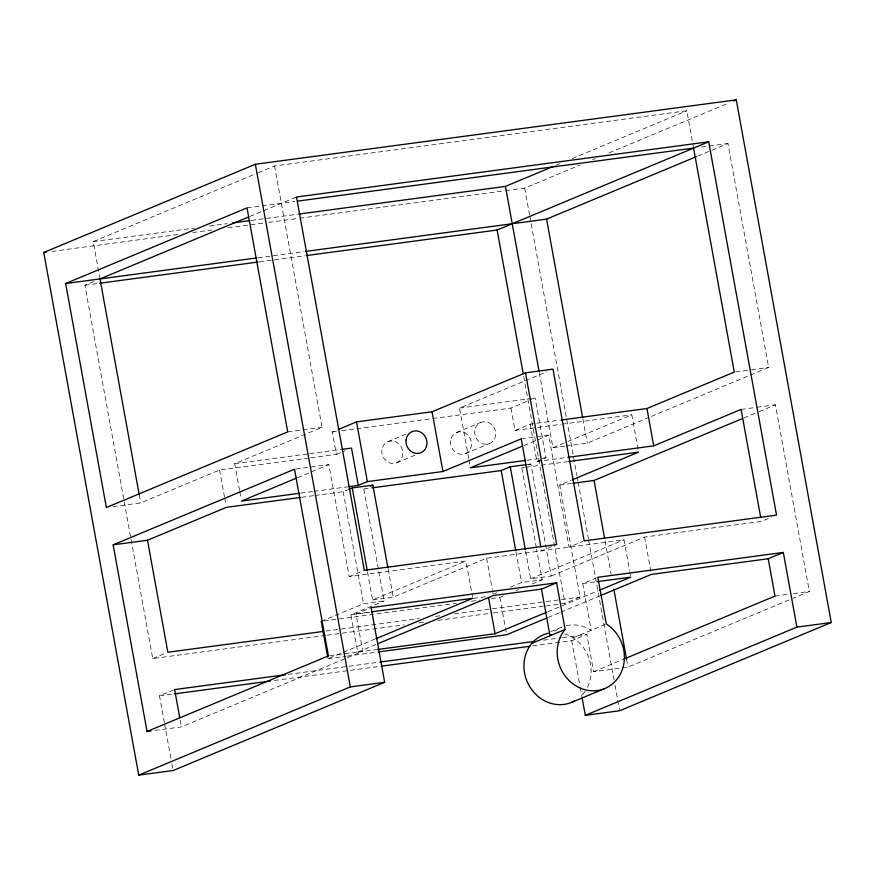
<?xml version="1.0" encoding="UTF-8"?>
<svg xmlns="http://www.w3.org/2000/svg" width="875" height="875" viewBox="0 0 875 875"><rect width="100%" height="100%" fill="white"/><g stroke="black" fill="none" stroke-linecap="round" stroke-linejoin="round"><path stroke-width="0.66" stroke-dasharray="4.38 3.28" d="M100.002 278.928L93.22 241.598L256.944 173.316M258.213 172.791L274.586 165.966L686.809 110.764L693.35 146.759M325.73 635.381L152.731 658.547L84.886 285.228L94.959 281.028M249.878 216.42L262.467 211.17M263.736 210.645L296.483 196.995M555.822 165.386L562.111 162.761M572.195 158.561L686.809 110.764M505.717 190.641L524.683 188.103L580.092 164.992M592.692 159.742L595.208 158.692M609.066 152.906L728.711 103.02M697.714 156.1L727.945 143.5L768.644 367.489L650.256 416.861M112.963 506.625L140.711 502.917L219.603 470.017L309.542 457.975M239.564 490.372L234.708 463.717L322.066 427.284L274.586 165.966M310.887 457.789L336.394 454.377L332.325 431.977L337.159 429.964M336.394 454.377L345.209 450.702M468.727 458.533L459.561 408.089L546.744 371.744M297.653 477.63L328.858 464.614L349.212 576.603L466.003 560.973L472.544 596.969M387.833 441.711L405.967 434.153M356.683 428.717L510.956 408.056L531.508 399.481M532.722 398.978L535.139 397.972L545.989 457.702L542.587 459.123M456.531 432.512L480.714 422.428M396.791 462.766L414.925 455.208M314.989 495.48L343.175 491.706L347.714 489.814M378.328 568.947L363.792 488.95L366.056 487.998M510.956 408.056L515.025 430.456L530.141 424.156L535.511 423.434M465.489 453.567L489.672 443.483M523.852 445.539L548.712 435.181L569.056 547.17L582.914 541.395M539.284 372.608L552.934 447.716L566.705 441.973M567.962 441.448L631.827 414.816L638.367 450.811M536.353 547.783L521.806 467.786L524.081 466.845M528.609 464.953L530.884 464.002L551.228 576.002L530.622 578.758L525.536 550.758M530.141 424.156L536.922 461.486L541.461 459.594M566.147 445.944L587.278 443.122L648.998 417.386M546.033 605.883L564.955 603.345L580.07 597.045L559.716 485.045L570.981 480.353M152.731 658.547L166.578 652.761M349.212 576.603L364.317 570.303M743.947 417.944L757.794 412.169M759.062 411.644L775.436 404.819L809.353 591.478L792.98 598.303M321.213 621.348L363.53 603.706L384.147 600.939L378.569 570.281M367.511 571.922L372.597 599.922L466.003 560.973M377.891 649.436L357.678 652.138L350.897 614.808L384.147 600.939M372.597 599.922L393.214 597.155L486.62 558.206L624.028 539.809L629.595 570.478M164.358 722.542L159.513 695.877L173.37 690.091M154.984 730.439L181.409 726.906L362.775 651.273L355.994 613.944L371.109 607.633M551.655 546.645L541.581 550.845L541.089 548.188M329.263 658.153L341.852 652.903M343.109 652.378L374.588 639.253M494.462 593.841L496.923 592.812M510.464 587.169L521.555 582.542L542.161 579.786L536.594 549.117M530.622 578.758L624.028 539.809M357.678 652.138L376.523 644.273M491.728 598.522L499.844 597.428L503.584 595.875M516.02 590.68L518.514 589.641M532.208 583.931L542.161 579.786M551.228 576.002L644.634 537.053L761.436 521.413L771.509 517.212M566.377 625.669A36.608 33.064 67.4 0 1 590.483 629.825L591.205 630.284L582.717 583.581L596.564 577.806M547.87 611.734L598.139 590.767M548.177 617.433L559.508 612.708M560.766 612.183L599.802 595.908M550.856 631.684L561.739 627.145A36.608 33.064 67.4 0 0 553.459 632.242M573.07 637.842L605.052 624.509M532.547 645.925L571.736 640.675L586.852 634.375L593.633 671.705L627.987 667.111L791.722 598.828M593.633 671.705L622.606 659.63M247.013 207.889L294.875 201.48M701.52 147.033L727.945 143.5M93.22 241.598L194.578 228.025M209.453 226.034L227.019 223.683M251.344 220.423L297.303 214.266M51.877 251.409L177.866 234.533M192.773 232.542L211.739 230.005M227.992 227.828L263.211 223.114M268.636 222.381L298.441 218.389M299.797 218.214L504.361 190.827M258.136 257.753L304.084 251.595M84.886 285.228L98.405 283.423M259.241 261.887L305.189 255.73M459.561 408.089L535.139 397.972M287.722 431.878L322.066 427.284M735.612 371.908L750.148 369.961M751.472 369.786L768.644 367.489M332.325 431.977L336.383 431.43M341.797 430.708L355.327 428.892M234.708 463.717L308.547 453.83M309.892 453.644L340.769 449.509M536.856 423.259L559.672 420.197M515.025 430.456L560.667 424.342M562.013 424.167L631.827 414.816M295.827 469.033L328.858 464.614M521.227 438.856L535.62 436.931M536.933 436.756L548.712 435.181M741.081 409.412L755.617 407.477M756.93 407.291L775.436 404.819M552.934 447.716L564.823 446.13M527.1 460.239L545.989 457.702M300.562 493.139L312.648 491.52M313.994 491.334L347.55 486.839M536.922 461.486L566.464 457.527M527.012 464.527L530.884 464.002M301.558 497.284L313.644 495.666M363.792 488.95L370.53 488.042M521.806 467.786L524.497 467.425M525.842 467.25L567.459 461.672M559.716 485.045L571.605 483.459M355.994 613.944L369.414 612.139M582.717 583.581L596.072 581.787M350.897 614.808L369.753 612.281M473.484 598.391L488.305 596.411M323.925 620.987L456.542 603.225M471.428 601.234L479.544 600.152M325.97 631.061L419.234 618.581M435.455 616.405L440.858 615.683M454.377 613.878L544.928 601.748M546.273 601.562L580.07 597.045M327.075 635.195L404.119 624.881M418.983 622.891L425.742 621.983M437.905 620.353L491.969 613.112M493.325 612.938L544.677 606.058M329.744 655.692L362.775 651.273M774.998 596.072L788.211 594.3M793.494 593.6L809.353 591.478M327.994 658.678L345.592 656.327M346.948 656.141L376.72 652.159M288.159 674.373L347.627 666.411M348.983 666.225L380.067 662.058M543.605 640.161L561.17 637.809M562.527 637.634L586.852 634.375M159.513 695.877L174.377 693.886M274.4 680.487L379.816 666.378M644.634 537.053L651.175 573.048M629.836 571.812L630.569 575.805M582.892 418.972L587.278 443.122M605.052 540.881L611.144 574.448M626.522 659.05L627.987 667.111M524.683 188.103L529.561 214.977M529.802 216.311L576.931 475.617M577.172 476.962L577.905 480.998M578.145 482.333L588.405 538.77M588.645 540.105L614.042 679.842M615.016 685.212L619.413 709.395M523.709 376.403L564.955 603.345M571.736 640.675L579.972 686.011M580.212 687.345L581.919 696.675M515.977 551.873L521.555 582.542M499.844 597.428L506.384 633.423M468.967 459.856L470.181 466.495M486.62 558.206L492.188 588.875M492.428 590.209L493.161 594.212M388.128 569.166L393.214 597.155M343.175 491.706L363.53 603.706M239.805 491.706L241.008 498.378M219.603 470.017L224.448 496.683M224.689 498.017L225.903 504.678M139.245 494.867L140.711 502.917M180.195 720.234L181.409 726.906M164.598 723.877L170.898 758.538M171.872 763.875L172.834 769.202M564.572 633.894A36.608 33.064 67.4 0 1 572.348 637.383L573.814 638.323A36.608 33.064 67.4 0 1 590.253 662.867L590.592 664.617A36.608 33.064 67.4 0 1 586.95 688.286M585.211 691.162A36.608 33.064 67.4 0 1 580.956 696.216M381.894 449.947A11.441 10.336 67.4 0 0 396.32 462.962A11.441 10.336 67.4 0 0 398.716 443.822A11.441 10.336 67.4 0 0 381.894 449.947M450.603 440.748A11.441 10.336 67.4 0 0 465.019 453.753A11.441 10.336 67.4 0 0 467.414 434.623A11.441 10.336 67.4 0 0 450.603 440.748M474.786 430.664A11.441 10.336 67.4 0 0 489.202 443.669A11.441 10.336 67.4 0 0 491.597 424.539A11.441 10.336 67.4 0 0 474.786 430.664"/><path stroke-width="1.31" d="M585.309 715.334L796.895 627.102L783.333 552.442L597.833 577.281L606.32 623.984L607.064 624.455A36.608 33.064 67.4 0 1 623.503 648.998L623.842 650.759A36.608 33.064 67.4 0 1 597.68 690.484A36.608 33.064 67.4 0 1 558.064 660.406L557.725 658.645A36.608 33.064 67.4 0 1 565.108 629.464L556.609 582.794L371.109 607.633L384.672 682.303L173.086 770.536L138.731 775.141L43.75 252.492L255.347 164.259L736.269 99.859L831.25 622.508L619.653 710.741L585.309 715.334L582.159 698.009M65.647 283.522L247.013 207.889L287.722 431.878L106.356 507.511L65.647 283.522L256.78 257.928M248.62 216.945L100.002 278.928L139.245 494.867M298.648 214.091L505.444 186.397L553.295 166.436M733.753 100.909L736.269 99.859M306.545 255.544L497.109 230.027L708.706 141.794L776.541 515.112L584.172 540.87L552.967 369.141L525.481 372.827L432.086 411.775L356.508 421.892L338.373 429.45M305.441 251.42L546.58 219.133L696.456 156.625M113.138 544.841L294.503 469.219L328.42 655.867L147.055 731.5L113.138 544.841L147.492 540.247L226.384 507.347L300.223 497.459M296.406 478.144L241.5 501.047L299.228 493.314M348.852 489.344L352.253 487.922L372.859 485.166L387.887 567.831M348.895 486.664L358.291 485.406L367.358 481.622L442.936 471.505L521.227 438.856L540.848 546.853M370.595 486.106L372.859 485.166M522.616 446.053L470.422 467.819L525.755 460.414M561.017 420.022L646.942 408.516L734.289 372.083L693.591 148.094L297.587 201.119M371.875 487.867L501.2 470.553L510.267 466.769L525.722 464.702M572.239 479.828L638.608 452.145L568.794 461.497M567.798 457.352L653.723 445.845L741.081 409.412L760.703 517.409M572.928 483.284L594.07 480.452L742.689 418.469M375.845 638.728L472.784 598.303L372.105 611.778M377.781 643.748L493.402 595.536L541.494 589.105L556.609 582.794M138.731 775.141L350.317 686.897L384.672 682.303M377.891 649.436L495.086 633.741L546.612 612.248M599.386 590.242L630.809 577.139L597.406 581.612M546.919 617.958L506.625 634.758L378.066 651.973M601.059 595.383L651.416 574.383L768.217 558.742L783.333 552.442M531.858 643.322L565.108 629.464M623.864 659.105L774.998 596.072L768.217 558.742M571.462 702.428L604.712 688.559M708.706 141.794L296.483 196.995L364.317 570.303L556.697 544.545L525.481 372.827M232.422 222.95L249.998 220.598M43.75 252.492L46.462 252.131M99.75 283.237L257.884 262.062M342.114 449.334L351.509 448.077L358.291 485.406M323.269 631.433L167.847 652.236L147.492 540.247M285.458 674.734L174.628 689.566L179.714 717.566M380.067 662.058L534.144 641.43M174.377 693.886L270.342 681.034M381.172 666.192L529.834 646.286M796.895 627.102L831.25 622.508M147.055 731.5L151.025 730.975M541.494 589.105L550.003 635.764A36.608 33.064 67.4 0 1 551.097 634.528M646.942 408.516L653.723 445.845M546.58 219.133L582.652 417.637M594.07 480.452L604.559 538.191M613.834 589.225L626.522 659.05M505.444 186.397L539.033 371.262M497.109 230.027L523.217 373.713M510.267 466.769L525.295 549.423M501.2 470.553L515.736 550.539M488.545 597.745L495.086 633.741M432.086 411.775L442.936 471.505M356.508 421.892L367.358 481.622M352.253 487.922L367.27 570.587M255.347 164.259L350.317 686.897M321.213 621.348L327.753 657.344M574.394 701.028A36.608 33.064 67.4 0 1 524.814 674.264L524.475 672.514A36.608 33.064 67.4 0 1 548.242 633.238M406.077 439.863A11.441 10.336 67.4 0 0 420.503 452.878A11.441 10.336 67.4 0 0 422.898 433.738A11.441 10.336 67.4 0 0 406.077 439.863"/></g></svg>
